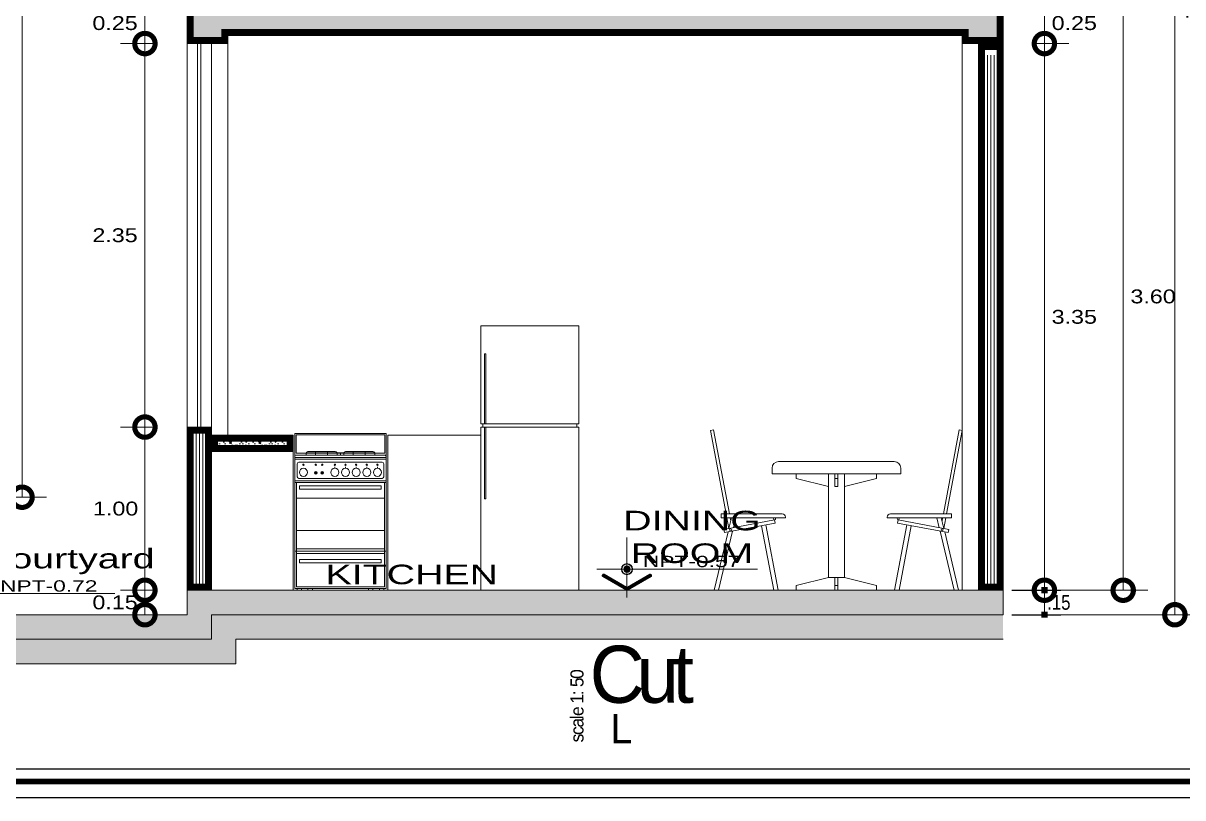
# Model space of a CAD drawing. Header units: millimetres. Extents: x 1555 to 3397, y 790 to 1592.
# Drawn here: x 1703.12 to 1710.23, y 789.52 to 794.27 of the extents above; entities that cross this region are included whole.
import ezdxf
from ezdxf.enums import TextEntityAlignment as Align

# ---------------------------------------------------------------- set-up
doc = ezdxf.new("R2010")
doc.units = ezdxf.units.MM
doc.layers.get('0').update_dxf_attribs({"lineweight": 5})
doc.layers.get('Defpoints').update_dxf_attribs({"lineweight": 5})
for name, color, linetype, lineweight in [('0-Hach de Muro Alto', 145, 'Continuous', 5), ('0-Muro Alto', 145, 'Continuous', 5), ('02', 2, 'Continuous', 5), ('CASCO', 7, 'Continuous', 9), ('CONCRETO', 139, 'Continuous', 9), ('CONCRETO DE LOSA ALIGERADO', 251, 'Continuous', 5), ('COTA', 250, 'Continuous', 9), ('COTAS', 7, 'Continuous', 9), ('LOSA STDIO ARQ', 7, 'Continuous', 13), ('MARCO DE MENBRETE', 252, 'Continuous', 25), ('muebles', 8, 'Continuous', 5), ('PISO LM02', 250, 'Continuous', 18), ('SOMBRA01', 250, 'Continuous', 20), ('sub testooo', 20, 'Continuous', 13), ('Tex', 251, 'Continuous', 9), ('TEXT2', 7, 'Continuous', 9), ('TEXTURA VARIOS', 251, 'Continuous', 9), ('VENTANA', 150, 'Continuous', 5)]:
    doc.layers.add(name, color=color, linetype=linetype, lineweight=lineweight)
for name, color, linetype, lineweight, true_color in [('COCINA ELEV.', 7, 'Continuous', 9, 0x484242), ('COLUMNA ELEVACION', 7, 'Continuous', 9, 0x44484a), ('CONCRETO DE  N.P.T.', 7, 'Continuous', 20, 0x4a4747), ('DETALLE TABLERO COCINA', 7, 'Continuous', 5, 0x686555), ('FLECHAS NPT', 7, 'Continuous', 13, 0x51594d), ('HACH TERRENO NATURAL', 7, 'Continuous', 9, 0x99502e), ('MARCO  LOGITO LM', 7, 'Continuous', 25, 0x5b584a), ('REFRIGERADORA', 7, 'Continuous', 9, 0x484242), ('RELLENO DE MURO CORTE', 7, 'Continuous', 5, 0x5b605f), ('TEXTO', 7, 'Continuous', 20, 0x51594d), ('TEXTOS NPT', 7, 'Continuous', 5, 0x54254a)]:
    doc.layers.add(name, color=color, linetype=linetype, lineweight=lineweight, true_color=true_color)
doc.layers.add('LOGO', color=7, linetype='Continuous')
doc.styles.add('DETALLES', font='techl___.ttf')
doc.styles.add('STYLE1-50EJES', font='swissel.ttf', dxfattribs={"width": 1.2, "height": 0.085})
doc.styles.add('TEXTO-AMBIENTES', font='GOTHIC.TTF', dxfattribs={"width": 1.5, "height": 0.125})
doc.dimstyles.new('50$0', dxfattribs={"dimscale": 0, "dimtxt": 0.09, "dimasz": 0.038, "dimexe": 0.1, "dimexo": 0.05, "dimgap": 0.02, "dimtad": 2, "dimtih": 1, "dimtoh": 1, "dimlfac": -1, "dimzin": 4, "dimdsep": 46, "dimtxsty": 'DETALLES', "dimblk": 'BOXFILLED', "dimcen": 2.5, "dimclrd": 256, "dimclre": 256, "dimclrt": 256, "dimazin": 0, "dimtfac": 1, "dimtmove": 0, "dimatfit": 2, "dimldrblk": 'DOT', "dimfxl": 0.2, "dimfxlon": 1, "dimtolj": 1, "dimtzin": 0, "dimlwd": -1, "dimarcsym": 0})
doc.dimstyles.new('DIM-1-50ejes', dxfattribs={"dimtxt": 0.085, "dimasz": 0.25, "dimexe": 0.15, "dimexo": 0.18, "dimgap": 0.03, "dimtad": 2, "dimtih": 1, "dimtoh": 1, "dimzin": 0, "dimdsep": 46, "dimtxsty": 'STYLE1-50EJES', "dimblk1": 'DOTSMALL', "dimblk2": 'DOTSMALL', "dimsah": 1, "dimcen": 2.75, "dimclrd": 256, "dimclre": 256, "dimclrt": 256, "dimazin": 0, "dimtfac": 1, "dimtix": 1, "dimtmove": 0, "dimatfit": 3, "dimldrblk": 'DOTSMALL', "dimfxl": 1, "dimfxlon": 1, "dimtolj": 1, "dimtzin": 0, "dimlwd": -1, "dimlwe": -1, "dimarcsym": 0})

# ---------------------------------------------------------------- blocks, each defined once
blk = doc.blocks.new('cocinaf 06')
at = {"linetype": 'ByBlock'}
for p, q in [((-0.0141, 0.8132), (0.5459, 0.8132)), ((-0.0141, 0.8032), (0.5459, 0.8032)), ((0.5209, 0.7852), (0.0109, 0.7852)), ((0.0549, 0.8282), (0.0549, 0.838)), ((0.2659, 0.8412), (0.0553, 0.8412)), ((0.234, 0.85), (0.0669, 0.85)), ((0.1139, 0.8282), (0.1139, 0.85)), ((0.187, 0.8282), (0.187, 0.85)), ((0.246, 0.8282), (0.246, 0.838)), ((0.2659, 0.8282), (0.2659, 0.8412)), ((0.2659, 0.8412), (0.4765, 0.8412)), ((0.2858, 0.8282), (0.2858, 0.838)), ((0.2978, 0.85), (0.4649, 0.85)), ((0.3448, 0.8282), (0.3448, 0.85)), ((0.4179, 0.8282), (0.4179, 0.85)), ((0.4769, 0.8282), (0.4769, 0.838)), ((0.0009, 0.7752), (0.0009, 0.6952)), ((0.2317, 0.7471), (0.2317, 0.7562)), ((0.2969, 0.7471), (0.2969, 0.7562)), ((0.3621, 0.7471), (0.3621, 0.7562)), ((0.4273, 0.7471), (0.4273, 0.7562)), ((0.4925, 0.7471), (0.4925, 0.7562)), ((0.5309, 0.6952), (0.5309, 0.7752)), ((-0.0141, 0.6702), (0.5459, 0.6702)), ((-0.0141, 0.6602), (0.5459, 0.6602)), ((0.5209, 0.6852), (0.0109, 0.6852)), ((-0.0141, 0.2394), (0.5459, 0.2394)), ((-0.0036, 0.2538), (0.5354, 0.2538)), ((-0.0036, 0.2251), (0.5354, 0.2251))]:
    blk.add_line(p, q, dxfattribs=at)
for points in [[(0.5459, 0.8182), (0.5459, 0.96), (-0.0141, 0.96), (-0.0141, 0.8182)], [(0.5354, 0.6602), (0.5354, 0.0201), (-0.0036, 0.0201)], [(-0.0036, 0.0201), (-0.0036, 0.6602)]]:
    blk.add_lwpolyline(points, dxfattribs=at)
for points in [[(0.5373, 0.8402), (0.5373, 0.9514), (-0.0055, 0.9514), (-0.0055, 0.8402)], [(0.0156, 0.6394), (0.0156, 0.6191), (0.5162, 0.6191), (0.5162, 0.6394)], [(-0.0036, 0.5633), (-0.0036, 0.3655), (0.5354, 0.3655), (0.5354, 0.5633)], [(0.0156, 0.1875), (0.0156, 0.1672), (0.5162, 0.1672), (0.5162, 0.1875)], [(0, 0), (0, 0.0097), (0.0276, 0.0097), (0.0276, 0)], [(0.0669, 0), (0.0669, 0.0097), (0.0945, 0.0097), (0.0945, 0)], [(0.4649, 0), (0.4649, 0.0097), (0.4373, 0.0097), (0.4373, 0)], [(0.5318, 0), (0.5318, 0.0097), (0.5042, 0.0097), (0.5042, 0)]]:
    blk.add_lwpolyline(points, close=True, dxfattribs=at)
blk.add_lwpolyline([(-0.0141, 0.0097), (-0.0141, 0.8182, -0.414214), (-0.0041, 0.8282), (0.5359, 0.8282, -0.414214), (0.5459, 0.8182), (0.5459, 0.0097)], format="xyb", close=True, dxfattribs=at)
for centre, radius in [((0.0392, 0.7221), 0.025), ((0.0392, 0.7692), 0.0042), ((0.1146, 0.7197), 0.00813), ((0.1146, 0.7692), 0.0042), ((0.1146, 0.7197), 0.0042), ((0.1546, 0.7197), 0.00813), ((0.1546, 0.7692), 0.0042), ((0.1546, 0.7197), 0.0042), ((0.2317, 0.7221), 0.025), ((0.2317, 0.7692), 0.0042), ((0.2969, 0.7221), 0.025), ((0.2969, 0.7692), 0.0042), ((0.3621, 0.7221), 0.025), ((0.3621, 0.7692), 0.0042), ((0.4273, 0.7221), 0.025), ((0.4273, 0.7692), 0.0042), ((0.4925, 0.7221), 0.025), ((0.4925, 0.7692), 0.0042)]:
    blk.add_circle(centre, radius, dxfattribs=at)
for centre, radius, start, end in [((0.0109, 0.7752), 0.01, 90, 180), ((0.0669, 0.838), 0.012, 90, 180), ((0.234, 0.838), 0.012, 0, 90), ((0.2978, 0.838), 0.012, 90, 180), ((0.4649, 0.838), 0.012, 0, 90), ((0.5209, 0.7752), 0.01, 0, 90), ((0.0109, 0.6952), 0.01, 180, 270), ((0.5209, 0.6952), 0.01, 270, 0)]:
    blk.add_arc(centre, radius, start, end, dxfattribs=at)
blk = doc.blocks.new('MESASIEL')
for p, q in [((136.2, -111.3), (134.23, -111.67)), ((134.23, -111.67), (143.98, -163.59)), ((136.2, -111.3), (146.01, -163.59)), ((288.89, -111.3), (279.08, -163.59)), ((290.86, -111.67), (281.11, -163.59)), ((288.89, -111.3), (290.86, -111.67)), ((172.55, -135.09), (172.55, -138.59)), ((176.55, -131.09), (248.55, -131.09)), ((252.55, -135.09), (252.55, -138.59)), ((172.55, -138.59), (252.55, -138.59)), ((187.55, -138.59), (187.55, -141.59)), ((207.55, -146.59), (187.55, -141.59)), ((207.55, -138.59), (207.55, -203.09)), ((211.55, -138.59), (211.55, -146.59)), ((213.55, -141.59), (211.55, -141.59)), ((213.55, -138.59), (213.55, -146.59)), ((217.55, -138.59), (217.55, -203.09)), ((217.55, -146.59), (237.55, -141.59)), ((237.55, -138.59), (237.55, -141.59)), ((211.55, -146.59), (213.55, -146.59)), ((140.91, -163.59), (140.91, -166.09)), ((178.91, -163.59), (140.91, -163.59)), ((180.91, -165.59), (180.91, -166.09)), ((244.18, -165.59), (244.18, -166.09)), ((246.18, -163.59), (284.18, -163.59)), ((284.18, -163.59), (284.18, -166.09)), ((180.91, -166.09), (140.91, -166.09)), ((142.55, -173.29), (174.13, -167.36)), ((142.92, -175.26), (174.5, -169.33)), ((144.45, -166.09), (145.69, -172.7)), ((147.27, -166.09), (145.69, -172.7)), ((146.48, -166.09), (146.83, -167.93)), ((149.99, -166.09), (148.53, -172.17)), ((166, -170.92), (173.54, -211.09)), ((168.67, -170.42), (176.31, -211.09)), ((174.13, -167.36), (174.5, -169.33)), ((244.18, -166.09), (284.18, -166.09)), ((256.42, -170.42), (248.78, -211.09)), ((250.96, -167.36), (250.59, -169.33)), ((282.17, -175.26), (250.59, -169.33)), ((282.54, -173.29), (250.96, -167.36)), ((259.09, -170.92), (251.55, -211.09)), ((275.1, -166.09), (276.56, -172.17)), ((277.82, -166.09), (279.4, -172.7)), ((278.61, -166.09), (278.26, -167.93)), ((280.64, -166.09), (279.4, -172.7)), ((145.18, -174.83), (136.52, -211.09)), ((148.02, -174.3), (139.23, -211.09)), ((142.55, -173.29), (142.92, -175.26)), ((277.07, -174.3), (285.86, -211.09)), ((279.91, -174.83), (288.58, -211.09)), ((282.54, -173.29), (282.17, -175.26)), ((207.55, -203.09), (187.55, -208.09)), ((187.55, -208.09), (187.55, -211.09)), ((207.55, -203.09), (217.55, -203.09)), ((211.55, -203.09), (211.55, -211.09)), ((213.55, -208.09), (211.55, -208.09)), ((213.55, -203.09), (213.55, -211.09)), ((217.55, -203.09), (237.55, -208.09)), ((237.55, -208.09), (237.55, -211.09))]:
    blk.add_line(p, q)
for centre in [(146.78, -173.56), (174.13, -166.73), (250.96, -166.73), (278.31, -173.56)]:
    blk.add_circle(centre, 0.635)
for centre, radius, start, end in [((176.55, -135.09), 4, 90, 180), ((248.55, -135.09), 4, 0, 90), ((178.91, -165.59), 2, 0, 90), ((246.18, -165.59), 2, 90, 180)]:
    blk.add_arc(centre, radius, start, end)
blk = doc.blocks.new('A$C14F77C9F')
blk.add_blockref('MESASIEL', (-134.23, 211.09))
blk = doc.blocks.new('_BOXFILLED')
at = {"color": 0, "linetype": 'ByBlock'}
blk.add_line((-0.5, 0), (-1, 0), dxfattribs=at)
blk.add_solid([(-0.5, 0.5), (0.5, 0.5), (-0.5, -0.5), (0.5, -0.5)], dxfattribs=at)
blk = doc.blocks.new('*D426')
at = {"layer": 'COTA', "lineweight": -2, "transparency": 16777216}
for p, q in [((1709.1815, 790.7957), (1709.4815, 790.7957)), ((1709.1815, 790.6457), (1709.4815, 790.6457))]:
    blk.add_line(p, q, dxfattribs=at)
at = {"layer": 'COTA', "transparency": 16777216}
blk.add_line((1709.3815, 790.6837), (1709.3815, 790.7577), dxfattribs=at)
at = {"layer": 'Defpoints', "color": 0, "transparency": 16777216}
for p in [(1709.1281, 790.7957), (1709.3815, 790.7957), (1709.1281, 790.6457)]:
    blk.add_point(p, dxfattribs=at)
at = {"layer": 'COTA', "transparency": 16777216, "xscale": 0.038, "yscale": 0.038, "zscale": 0.038}
for p, rotation in [((1709.3815, 790.7957), 90), ((1709.3815, 790.6457), 270)]:
    blk.add_blockref('_BOXFILLED', p, dxfattribs=dict(at, rotation=rotation))
at = {"layer": 'COTA', "transparency": 16777216, "insert": (1709.4698, 790.7207), "char_height": 0.09, "attachment_point": 5, "style": 'DETALLES'}
blk.add_mtext('\\A1;.15', dxfattribs=at)
blk = doc.blocks.new('_Dot')
at = {"layer": '02', "color": 0, "lineweight": -2}
blk.add_line((-0.5, 0), (-1, 0), dxfattribs=at)
at = {"layer": '02', "color": 0, "const_width": 0.5}
blk.add_lwpolyline([(-0.25, 0, 1), (0.25, 0, 1)], format="xyb", close=True, dxfattribs=at)
blk = doc.blocks.new('_DOTSMALL')
at = {"color": 0, "linetype": 'ByBlock', "const_width": 0.5}
blk.add_lwpolyline([(-0.0625, 0, 1), (0.0625, 0, 1)], format="xyb", close=True, dxfattribs=at)
blk = doc.blocks.new('*D427')
at = {"layer": 'COTAS', "transparency": 16777216}
for p, q in [((1709.3081, 794.1457), (1709.5315, 794.1457)), ((1709.3815, 790.7957), (1709.3815, 794.1457)), ((1709.3081, 790.7957), (1709.5315, 790.7957))]:
    blk.add_line(p, q, dxfattribs=at)
at = {"layer": 'Defpoints', "color": 0, "transparency": 16777216}
for p in [(1709.1281, 794.1457), (1709.3815, 794.1457), (1709.1281, 790.7957)]:
    blk.add_point(p, dxfattribs=at)
at = {"layer": 'COTAS', "transparency": 16777216, "xscale": 0.25, "yscale": 0.25, "zscale": 0.25}
for p, rotation in [((1709.3815, 794.1457), 90), ((1709.3815, 790.7957), 270)]:
    blk.add_blockref('_DOTSMALL', p, dxfattribs=dict(at, rotation=rotation))
at = {"layer": 'COTAS', "transparency": 16777216, "insert": (1709.5646, 792.4707), "char_height": 0.085, "attachment_point": 5, "style": 'STYLE1-50EJES'}
blk.add_mtext('\\A1;3.35', dxfattribs=at)
blk = doc.blocks.new('*D428')
at = {"layer": 'COTAS', "transparency": 16777216}
for p, q in [((1709.3081, 794.3957), (1709.5315, 794.3957)), ((1709.3815, 794.1457), (1709.3815, 794.3957)), ((1709.3081, 794.1457), (1709.5315, 794.1457))]:
    blk.add_line(p, q, dxfattribs=at)
at = {"layer": 'Defpoints', "color": 0, "transparency": 16777216}
for p in [(1709.1281, 794.3957), (1709.3815, 794.3957), (1709.1281, 794.1457)]:
    blk.add_point(p, dxfattribs=at)
at = {"layer": 'COTAS', "transparency": 16777216, "xscale": 0.25, "yscale": 0.25, "zscale": 0.25}
for p, rotation in [((1709.3815, 794.3957), 90), ((1709.3815, 794.1457), 270)]:
    blk.add_blockref('_DOTSMALL', p, dxfattribs=dict(at, rotation=rotation))
at = {"layer": 'COTAS', "transparency": 16777216, "insert": (1709.5645, 794.2707), "char_height": 0.085, "attachment_point": 5, "style": 'STYLE1-50EJES'}
blk.add_mtext('\\A1;0.25', dxfattribs=at)
blk = doc.blocks.new('*D431')
at = {"layer": 'COTAS', "transparency": 16777216}
for p, q in [((1709.3081, 794.3957), (1710.0142, 794.3957)), ((1709.8642, 790.7957), (1709.8642, 794.3957)), ((1709.3081, 790.7957), (1710.0142, 790.7957))]:
    blk.add_line(p, q, dxfattribs=at)
at = {"layer": 'Defpoints', "color": 0, "transparency": 16777216}
for p in [(1709.1281, 794.3957), (1709.8642, 794.3957), (1709.1281, 790.7957)]:
    blk.add_point(p, dxfattribs=at)
at = {"layer": 'COTAS', "transparency": 16777216, "xscale": 0.25, "yscale": 0.25, "zscale": 0.25}
for p, rotation in [((1709.8642, 794.3957), 90), ((1709.8642, 790.7957), 270)]:
    blk.add_blockref('_DOTSMALL', p, dxfattribs=dict(at, rotation=rotation))
at = {"layer": 'COTAS', "transparency": 16777216, "insert": (1710.0473, 792.5957), "char_height": 0.085, "attachment_point": 5, "style": 'STYLE1-50EJES'}
blk.add_mtext('\\A1;3.60', dxfattribs=at)
blk = doc.blocks.new('*D433')
at = {"layer": 'COTAS', "transparency": 16777216}
for p, q in [((1709.3081, 798.0457), (1710.3308, 798.0457)), ((1710.1808, 790.6457), (1710.1808, 798.0457)), ((1709.3081, 790.6457), (1710.3308, 790.6457))]:
    blk.add_line(p, q, dxfattribs=at)
at = {"layer": 'Defpoints', "color": 0, "transparency": 16777216}
for p in [(1709.1281, 798.0457), (1710.1808, 798.0457), (1709.1281, 790.6457)]:
    blk.add_point(p, dxfattribs=at)
at = {"layer": 'COTAS', "transparency": 16777216, "xscale": 0.25, "yscale": 0.25, "zscale": 0.25}
for p, rotation in [((1710.1808, 798.0457), 90), ((1710.1808, 790.6457), 270)]:
    blk.add_blockref('_DOTSMALL', p, dxfattribs=dict(at, rotation=rotation))
at = {"layer": 'COTAS', "transparency": 16777216, "insert": (1710.3634, 794.3457), "char_height": 0.085, "attachment_point": 5, "style": 'STYLE1-50EJES'}
blk.add_mtext('\\A1;7.40', dxfattribs=at)
blk = doc.blocks.new('*D448')
at = {"layer": 'COTAS', "transparency": 16777216}
for p, q in [((1703.9481, 790.7957), (1703.7201, 790.7957)), ((1703.8701, 790.6457), (1703.8701, 790.7957)), ((1703.9481, 790.6457), (1703.7201, 790.6457))]:
    blk.add_line(p, q, dxfattribs=at)
at = {"layer": 'Defpoints', "color": 0, "transparency": 16777216}
for p in [(1703.8701, 790.7957), (1704.1281, 790.7957), (1704.1281, 790.6457)]:
    blk.add_point(p, dxfattribs=at)
at = {"layer": 'COTAS', "transparency": 16777216, "xscale": 0.25, "yscale": 0.25, "zscale": 0.25}
for p, rotation in [((1703.8701, 790.7957), 90), ((1703.8701, 790.6457), 270)]:
    blk.add_blockref('_DOTSMALL', p, dxfattribs=dict(at, rotation=rotation))
at = {"layer": 'COTAS', "transparency": 16777216, "insert": (1703.6871, 790.7207), "char_height": 0.085, "attachment_point": 5, "style": 'STYLE1-50EJES'}
blk.add_mtext('\\A1;0.15', dxfattribs=at)
blk = doc.blocks.new('*D526')
at = {"layer": 'COTAS', "transparency": 16777216}
for p, q in [((1703.9481, 791.7957), (1703.7201, 791.7957)), ((1703.8701, 790.7957), (1703.8701, 791.7957)), ((1703.9481, 790.7957), (1703.7201, 790.7957))]:
    blk.add_line(p, q, dxfattribs=at)
at = {"layer": 'Defpoints', "color": 0, "transparency": 16777216}
for p in [(1703.8701, 791.7957), (1704.1281, 791.7957), (1704.1281, 790.7957)]:
    blk.add_point(p, dxfattribs=at)
at = {"layer": 'COTAS', "transparency": 16777216, "xscale": 0.25, "yscale": 0.25, "zscale": 0.25}
for p, rotation in [((1703.8701, 791.7957), 90), ((1703.8701, 790.7957), 270)]:
    blk.add_blockref('_DOTSMALL', p, dxfattribs=dict(at, rotation=rotation))
at = {"layer": 'COTAS', "transparency": 16777216, "insert": (1703.6908, 791.2957), "char_height": 0.085, "attachment_point": 5, "style": 'STYLE1-50EJES'}
blk.add_mtext('\\A1;1.00', dxfattribs=at)
blk = doc.blocks.new('*D527')
at = {"layer": 'COTAS', "transparency": 16777216}
for p, q in [((1703.9481, 794.1457), (1703.7201, 794.1457)), ((1703.8701, 791.7957), (1703.8701, 794.1457)), ((1703.9481, 791.7957), (1703.7201, 791.7957))]:
    blk.add_line(p, q, dxfattribs=at)
at = {"layer": 'Defpoints', "color": 0, "transparency": 16777216}
for p in [(1703.8701, 794.1457), (1704.1281, 794.1457), (1704.1281, 791.7957)]:
    blk.add_point(p, dxfattribs=at)
at = {"layer": 'COTAS', "transparency": 16777216, "xscale": 0.25, "yscale": 0.25, "zscale": 0.25}
for p, rotation in [((1703.8701, 794.1457), 90), ((1703.8701, 791.7957), 270)]:
    blk.add_blockref('_DOTSMALL', p, dxfattribs=dict(at, rotation=rotation))
at = {"layer": 'COTAS', "transparency": 16777216, "insert": (1703.687, 792.9707), "char_height": 0.085, "attachment_point": 5, "style": 'STYLE1-50EJES'}
blk.add_mtext('\\A1;2.35', dxfattribs=at)
blk = doc.blocks.new('*D528')
at = {"layer": 'COTAS', "transparency": 16777216}
for p, q in [((1703.9481, 794.3957), (1703.7201, 794.3957)), ((1703.8701, 794.1457), (1703.8701, 794.3957)), ((1703.9481, 794.1457), (1703.7201, 794.1457))]:
    blk.add_line(p, q, dxfattribs=at)
at = {"layer": 'Defpoints', "color": 0, "transparency": 16777216}
for p in [(1703.8701, 794.3957), (1704.1281, 794.3957), (1704.1281, 794.1457)]:
    blk.add_point(p, dxfattribs=at)
at = {"layer": 'COTAS', "transparency": 16777216, "xscale": 0.25, "yscale": 0.25, "zscale": 0.25}
for p, rotation in [((1703.8701, 794.3957), 90), ((1703.8701, 794.1457), 270)]:
    blk.add_blockref('_DOTSMALL', p, dxfattribs=dict(at, rotation=rotation))
at = {"layer": 'COTAS', "transparency": 16777216, "insert": (1703.6871, 794.2707), "char_height": 0.085, "attachment_point": 5, "style": 'STYLE1-50EJES'}
blk.add_mtext('\\A1;0.25', dxfattribs=at)
blk = doc.blocks.new('*D535')
at = {"layer": 'COTAS', "transparency": 16777216}
for p, q in [((1702.6081, 803.6642), (1703.2672, 803.6642)), ((1703.1172, 803.6642), (1703.1172, 791.3657)), ((1702.6081, 791.3657), (1703.2672, 791.3657))]:
    blk.add_line(p, q, dxfattribs=at)
at = {"layer": 'Defpoints', "color": 0, "transparency": 16777216}
for p in [(1702.4281, 803.6642), (1702.4281, 791.3657), (1703.1172, 791.3657)]:
    blk.add_point(p, dxfattribs=at)
at = {"layer": 'COTAS', "transparency": 16777216, "xscale": 0.25, "yscale": 0.25, "zscale": 0.25}
for p, rotation in [((1703.1172, 803.6642), 90), ((1703.1172, 791.3657), 270)]:
    blk.add_blockref('_DOTSMALL', p, dxfattribs=dict(at, rotation=rotation))
at = {"layer": 'COTAS', "transparency": 16777216, "insert": (1703.3422, 797.515), "char_height": 0.085, "attachment_point": 5, "style": 'STYLE1-50EJES'}
blk.add_mtext('\\A1;12.30', dxfattribs=at)

msp = doc.modelspace()

# ---------------------------------------------------------------- hatches: boundary and pattern name
at = {"layer": 'CONCRETO', "ltscale": 0.05}
h = msp.add_hatch(dxfattribs=at)
h.set_pattern_fill('CONCRT,_O', color=256, scale=0.08, angle=75, pattern_type=2)
h.set_pattern_definition([(75, (811.65591, -714.763585), (-0.0565685425, 0.0979795897), [0.004, -0.028, 0, -0.04, 0, -0.008]), (75, (811.63273, -714.75737), (-0.0565685425, 0.0979795897), [0, -0.028, 0.004, -0.04, 0, -0.008]), (75, (811.617275, -714.75323), (-0.0565685425, 0.0979795897), [0, -0.032, 0, -0.036, 0.004, -0.008]), (75, (811.586366, -714.74495), (-0.0565685425, 0.0979795897), [0, -0.032, 0.004, -0.036, 0, -0.008]), (165, (811.65978, -714.76462), (-0.0979795897, -0.0565685425), [0.004, -0.076]), (165, (811.66806, -714.73371), (-0.0979795897, -0.0565685425), [-0.028, 0.004, -0.024, 0, -0.02, 0.004]), (165, (811.67841, -714.695074), (-0.0979795897, -0.0565685425), [0, -0.04, 0.004, -0.02, 0, -0.016]), (165, (811.661847, -714.756893), (-0.0489897949, -0.02828427125), [0, -0.012, 0, -0.012, 0, -0.016]), (165, (811.660054, -714.74813), (-0.0489897949, -0.02828427125), [0, -0.016, 0, -0.012, 0, -0.012]), (165, (811.665988, -714.74144), (-0.0489897949, -0.02828427125), [0, -0.016, 0, -0.016, 0, -0.008]), (165, (811.6624, -714.723913), (-0.0489897949, -0.02828427125), [0, -0.012, 0, -0.016, 0, -0.012]), (120, (811.659776, -714.76462), (-0.077274066, 0.0207055236), [0.0056568, -0.03394112, 0.0056568, -0.0678823648]), (210, (811.66806, -714.73371), (-0.077274066, 0.0207055236), [-0.056568, 0.0056568, -0.0452554848, 0.0056568])])
h.paths.add_polyline_path([(1709.12814, 790.7457), (1704.17814, 790.7457), (1704.17814, 790.5957), (1702.37814, 790.5957), (1702.37814, 791.3157), (1691.22814, 791.3157), (1691.22814, 791.2157), (1702.27814, 791.2157), (1702.27814, 790.4957), (1704.27814, 790.4957), (1704.27814, 790.6457), (1709.12814, 790.6457)])
at = {"layer": 'CONCRETO DE  N.P.T.', "ltscale": 0.05}
h = msp.add_hatch(dxfattribs=at)
h.set_pattern_fill('SAND,_O', color=256, scale=0.05, pattern_type=2)
h.set_pattern_definition([(0, (811.51744, -714.223087), (0.0295, 0.0215), [0, -0.012, 0, -0.016, 0, -0.028]), (10, (811.53794, -714.200087), (0.01654435144, 0.0415034268), [0, -0.031, 0, -0.007, 0, -0.0265]), (20, (811.52094, -714.205087), (0.0105370084, 0.0485306239), [0, -0.0215, 0, -0.0145, 0, -0.0315]), (30, (811.54044, -714.210087), (0.0011865335, 0.0399448637), [0, -0.028, 0, -0.0355, 0, -0.0255]), (40, (811.53194, -714.215087), (0.01400418, 0.04242797358), [0, -0.0205, 0, -0.0165, 0, -0.0285]), (50, (811.55294, -714.220087), (-0.00770419094, 0.03126732227), [0, -0.006, 0, -0.0395, 0, -0.0235]), (60, (811.54344, -714.225087), (-0.007511851, 0.05398909236), [0, -0.0075, 0, -0.0235, 0, -0.027]), (70, (811.53144, -714.230087), (-0.01408848712, 0.02853970095), [0, -0.014, 0, -0.016, 0, -0.0365]), (80, (811.53494, -714.235087), (-0.01709383663, 0.03550775618), [0, -0.018, 0, -0.0215]), (90, (811.55644, -714.240087), (-0.0335, 0.023), [0, -0.0275, 0, -0.0155, 0, -0.0365]), (100, (811.51444, -714.235087), (-0.0302947045, 0.01344361854), [0, -0.014, 0, -0.029, 0, -0.033]), (110, (811.51944, -714.230087), (-0.0313622299, 0.0247671261), [0, -0.024, 0, -0.019, 0, -0.0265]), (120, (811.52444, -714.225087), (-0.0445967875, 0.01524390183), [0, -0.033, 0, -0.0105, 0, -0.038]), (130, (811.52944, -714.220087), (-0.0330326731, -0.00030415074), [0, -0.019, 0, -0.007, 0, -0.039]), (140, (811.53444, -714.215087), (-0.0519419007, -0.0066737509), [0, -0.0055, 0, -0.029, 0, -0.024]), (150, (811.53944, -714.210087), (-0.0401996732, -0.0166278764), [0, -0.014, 0, -0.0165, 0, -0.032]), (160, (811.54444, -714.205087), (-0.0494754931, -0.0277520374), [0, -0.0295, 0, -0.012, 0, -0.0205]), (170, (811.54944, -714.200087), (-0.02423954834, -0.02517328537), [0, -0.019, 0, -0.011, 0, -0.0385])])
h.paths.add_polyline_path([(1691.22814, 791.3157), (1702.37814, 791.3157), (1702.37814, 790.5957), (1704.17814, 790.5957), (1704.17814, 790.7457), (1709.12814, 790.7457), (1709.12814, 790.7957), (1704.12814, 790.7957), (1704.12814, 790.6457), (1702.42814, 790.6457), (1702.42814, 791.3657), (1691.22814, 791.3657)])
at = {"layer": 'CONCRETO DE LOSA ALIGERADO'}
h = msp.add_hatch(dxfattribs=at)
h.set_pattern_fill('CONCRETE', color=256, scale=0.18, style=0, pattern_type=2)
h.set_pattern_definition([(45, (283.12152, -166.42492), (0, 0.180000819), [0.0254556, -0.050913, 0.0127278, -0.0763668, 0.0254556, -0.063639641]), (135, (283.23852, -166.41592), (-0.180000819, 0), [0.02545578, -0.0381834, 0.0127278, -0.063639, 0.02545578, -0.089096681]), (63.434949, (283.09452, -166.451925), (9e-12, 0.18), [0.020124, -0.080496, 0.020124, -0.080502118]), (116.565051, (283.09452, -166.451925), (-7e-11, 0.18), [0.020124, -0.080496, 0.020124, -0.080502118]), (0, (283.09452, -166.43392), (0, 0.18), [0.009, -0.072, 0.018, -0.072, 0.009]), (0, (283.09452, -166.40692), (0, 0.18), [-0.027, 0.018, -0.072, 0, -0.063, 0]), (0, (283.09452, -166.39792), (0, 0.18), [-0.072, 0, -0.054, 0.018, -0.036, 0]), (0, (283.09452, -166.37092), (0, 0.18), [-0.036, 0, -0.045, 0.018, -0.081, 0]), (0, (283.09452, -166.34392), (0, 0.18), [-0.036, 0.018, -0.072, 0.018, -0.036, 0]), (0, (283.09452, -166.29892), (0, 0.18), [-0.027, 0.018, -0.036, 0, -0.099, 0]), (0, (283.09452, -166.28992), (0, 0.18), [-0.036, 0, -0.108, 0.018, -0.018, 0]), (90, (283.10352, -166.41592), (-0.18, 0), [-0.054, 0, -0.054, 0, -0.072, 0]), (90, (283.12152, -166.45192), (-0.18, 0), [-0.027, 0.018, -0.072, 0, -0.063, 0]), (90, (283.13952, -166.45192), (-0.18, 0), [-0.072, 0, -0.063, 0.018, -0.027, 0]), (90, (283.23852, -166.45192), (-0.18, 0), [-0.036, 0.018, -0.09, 0.018, -0.018, 0]), (90, (283.11252, -166.43392), (-0.18, 0), [-0.054, 0, -0.063, 0, -0.063, 0]), (90, (283.13052, -166.43392), (-0.18, 0), [-0.045, 0, -0.099, 0, -0.036, 0]), (90, (283.14852, -166.42492), (-0.18, 0), [-0.09, 0, -0.027, 0, -0.063, 0]), (90, (283.15752, -166.44292), (-0.18, 0), [-0.081, 0, -0.036, 0, -0.045, 0]), (90, (283.17552, -166.41592), (-0.18, 0), [-0.072, 0, -0.027, 0, -0.072, 0]), (90, (283.18452, -166.40692), (-0.18, 0), [-0.081, 0, -0.036, 0, -0.063, 0]), (90, (283.19352, -166.45192), (-0.18, 0), [-0.108, 0, -0.045, 0, -0.027, 0]), (90, (283.20252, -166.42492), (-0.18, 0), [-0.036, 0, -0.072, 0, -0.072, 0]), (90, (283.21152, -166.43392), (-0.18, 0), [-0.081, 0, -0.045, 0, -0.054, 0]), (90, (283.22052, -166.44292), (-0.18, 0), [-0.072, 0, -0.054, 0, -0.054, 0]), (90, (283.23852, -166.43392), (-0.18, 0), [-0.054, 0, -0.054, 0, -0.072, 0]), (90, (283.25652, -166.42492), (-0.18, 0), [-0.072, 0, -0.036, 0, -0.072, 0]), (90, (283.26552, -166.41592), (-0.18, 0), [-0.027, 0, -0.108, 0, -0.045, 0])])
h.paths.add_polyline_path([(1704.12814, 794.1457), (1704.37814, 794.1457), (1704.37814, 794.1957), (1708.87814, 794.1957), (1708.87814, 794.1457), (1709.12814, 794.1457), (1709.12814, 794.3957), (1704.12814, 794.3957)])
h = msp.add_hatch(dxfattribs=at)
h.set_pattern_fill('CONCRETE', color=256, scale=0.18, style=0, pattern_type=2)
h.set_pattern_definition([(45, (283.27152, -169.07492), (0, 0.180000819), [0.0254556, -0.050913, 0.0127278, -0.0763668, 0.0254556, -0.063639641]), (135, (283.38852, -169.06592), (-0.180000819, 0), [0.02545578, -0.0381834, 0.0127278, -0.063639, 0.02545578, -0.089096681]), (63.434949, (283.24452, -169.101925), (9e-12, 0.18), [0.020124, -0.080496, 0.020124, -0.080502118]), (116.565051, (283.24452, -169.101925), (-7e-11, 0.18), [0.020124, -0.080496, 0.020124, -0.080502118]), (0, (283.24452, -169.08392), (0, 0.18), [0.009, -0.072, 0.018, -0.072, 0.009]), (0, (283.24452, -169.05692), (0, 0.18), [-0.027, 0.018, -0.072, 0, -0.063, 0]), (0, (283.24452, -169.04792), (0, 0.18), [-0.072, 0, -0.054, 0.018, -0.036, 0]), (0, (283.24452, -169.02092), (0, 0.18), [-0.036, 0, -0.045, 0.018, -0.081, 0]), (0, (283.24452, -168.99392), (0, 0.18), [-0.036, 0.018, -0.072, 0.018, -0.036, 0]), (0, (283.24452, -168.94892), (0, 0.18), [-0.027, 0.018, -0.036, 0, -0.099, 0]), (0, (283.24452, -168.93992), (0, 0.18), [-0.036, 0, -0.108, 0.018, -0.018, 0]), (90, (283.25352, -169.06592), (-0.18, 0), [-0.054, 0, -0.054, 0, -0.072, 0]), (90, (283.27152, -169.10192), (-0.18, 0), [-0.027, 0.018, -0.072, 0, -0.063, 0]), (90, (283.28952, -169.10192), (-0.18, 0), [-0.072, 0, -0.063, 0.018, -0.027, 0]), (90, (283.38852, -169.10192), (-0.18, 0), [-0.036, 0.018, -0.09, 0.018, -0.018, 0]), (90, (283.26252, -169.08392), (-0.18, 0), [-0.054, 0, -0.063, 0, -0.063, 0]), (90, (283.28052, -169.08392), (-0.18, 0), [-0.045, 0, -0.099, 0, -0.036, 0]), (90, (283.29852, -169.07492), (-0.18, 0), [-0.09, 0, -0.027, 0, -0.063, 0]), (90, (283.30752, -169.09292), (-0.18, 0), [-0.081, 0, -0.036, 0, -0.045, 0]), (90, (283.32552, -169.06592), (-0.18, 0), [-0.072, 0, -0.027, 0, -0.072, 0]), (90, (283.33452, -169.05692), (-0.18, 0), [-0.081, 0, -0.036, 0, -0.063, 0]), (90, (283.34352, -169.10192), (-0.18, 0), [-0.108, 0, -0.045, 0, -0.027, 0]), (90, (283.35252, -169.07492), (-0.18, 0), [-0.036, 0, -0.072, 0, -0.072, 0]), (90, (283.36152, -169.08392), (-0.18, 0), [-0.081, 0, -0.045, 0, -0.054, 0]), (90, (283.37052, -169.09292), (-0.18, 0), [-0.072, 0, -0.054, 0, -0.054, 0]), (90, (283.38852, -169.08392), (-0.18, 0), [-0.054, 0, -0.054, 0, -0.072, 0]), (90, (283.40652, -169.07492), (-0.18, 0), [-0.072, 0, -0.036, 0, -0.072, 0]), (90, (283.41552, -169.06592), (-0.18, 0), [-0.027, 0, -0.108, 0, -0.045, 0])])
h.paths.add_polyline_path([(1704.27814, 791.6457), (1704.77814, 791.6457), (1704.77814, 791.7457), (1704.27814, 791.7457)])
at = {"layer": 'FLECHAS NPT'}
h = msp.add_hatch(dxfattribs=at)
h.set_pattern_fill('ANSI31', color=256, scale=0.040926, angle=45, style=0)
h.set_pattern_definition([(90, (1670.1201814, 797.12545), (0.0051157655, 0), [])])
h.paths.add_polyline_path([(1706.68322, 790.89334, 0.4142136), (1706.67484, 790.89109), (1706.6733, 790.88843, 0.4142136), (1706.67555, 790.88005), (1706.81987, 790.79672, 0.1316525), (1706.82371, 790.7957), (1706.82371, 790.81342, -0.1316525), (1706.81987, 790.81445)])
h.paths.add_polyline_path([(1706.82754, 790.81445, -0.1316525), (1706.82371, 790.81342), (1706.82371, 790.7957, 0.1316525), (1706.82754, 790.79672), (1706.97186, 790.88005, 0.4142136), (1706.97411, 790.88843), (1706.97258, 790.89109, 0.4142136), (1706.96419, 790.89334)])
h = msp.add_hatch(color=256, dxfattribs=at)
h.paths.add_polyline_path([(1706.82371, 790.90951), (1706.82371, 790.92486), (1706.80836, 790.92486, 0.4142136)])
h.paths.add_polyline_path([(1706.83905, 790.92486), (1706.82371, 790.92486), (1706.82371, 790.90951, 0.4142136)])
h.paths.add_polyline_path([(1706.83905, 790.92486, 0.4142136), (1706.82371, 790.9402), (1706.82371, 790.92486)])
h.paths.add_polyline_path([(1706.82371, 790.92486), (1706.82371, 790.9402, 0.4142136), (1706.80836, 790.92486)])
at = {"layer": 'HACH TERRENO NATURAL'}
h = msp.add_hatch(dxfattribs=at)
h.set_pattern_fill('EARTH', color=256, scale=0.04, angle=30, style=0)
h.set_pattern_definition([(30, (-30.55552, 0), (0.092970453, 0.346970453), [0.254, -0.254]), (30, (-30.60315, 0.0825), (0.092970453, 0.346970453), [0.254, -0.254]), (30, (-30.65077, 0.16498), (0.092970453, 0.346970453), [0.254, -0.254]), (120, (-30.63915, 0.20835), (-0.346970453, 0.092970453), [0.254, -0.254]), (120, (-30.55666, 0.25597), (-0.346970453, 0.092970453), [0.254, -0.254]), (120, (-30.47418, 0.3036), (-0.346970453, 0.092970453), [0.254, -0.254])])
h.paths.add_polyline_path([(1709.12814, 790.4957), (1709.12814, 790.6457), (1704.27814, 790.6457), (1704.27814, 790.4957), (1702.27814, 790.4957), (1702.27814, 791.2157), (1691.22814, 791.2157), (1691.22814, 790.4957), (1702.12814, 790.4957), (1702.12814, 790.3457), (1704.42814, 790.3457), (1704.42814, 790.4957)])
at = {"layer": 'RELLENO DE MURO CORTE'}
h = msp.add_hatch(dxfattribs=at)
h.set_pattern_fill('_USER', color=256, scale=0.02, angle=90, style=0, pattern_type=0)
h.set_pattern_definition([(90, (73.99333, -21.257696), (-0.02, 0), [])])
h.paths.add_polyline_path([(1709.10814, 794.0757), (1708.99814, 794.0757), (1708.99814, 790.8157), (1709.10814, 790.8157)])
h = msp.add_hatch(dxfattribs=at)
h.set_pattern_fill('_USER', color=256, scale=0.02, angle=90, style=0, pattern_type=0)
h.set_pattern_definition([(90, (-30.555525, 0), (-0.02, 1e-18), [])])
h.paths.add_polyline_path([(1704.14814, 791.7757), (1704.25814, 791.7757), (1704.25814, 790.8157), (1704.14814, 790.8157)])
at = {"layer": 'TEXTURA VARIOS'}
h = msp.add_hatch(color=256, dxfattribs=at)
h.paths.add_polyline_path([(1706.82371, 790.95907), (1706.82371, 790.95657, -0.4142136), (1706.85542, 790.92486), (1706.85792, 790.92486, 0.4142136)])
h.paths.add_polyline_path([(1706.79199, 790.92486), (1706.78949, 790.92486, 0.4142136), (1706.82371, 790.89064), (1706.82371, 790.89314, -0.4142136)])
h = msp.add_hatch(color=256, dxfattribs=at)
h.paths.add_polyline_path([(1706.82371, 790.93907), (1706.82371, 790.94407, 0.4142136), (1706.80449, 790.92486), (1706.80949, 790.92486, -0.4142136)])
h.paths.add_polyline_path([(1706.84292, 790.92486), (1706.83792, 790.92486, -0.4142136), (1706.82371, 790.91064), (1706.82371, 790.90564, 0.4142136)])
h = msp.add_hatch(color=256, dxfattribs=at)
h.paths.add_polyline_path([(1706.82371, 790.91275), (1706.82371, 790.92486), (1706.8116, 790.92486, 0.4142136)])
h.paths.add_polyline_path([(1706.83581, 790.92486), (1706.82371, 790.92486), (1706.82371, 790.91275, 0.4142136)])
h.paths.add_polyline_path([(1706.83581, 790.92486, 0.4142136), (1706.82371, 790.93696), (1706.82371, 790.92486)])
h.paths.add_polyline_path([(1706.82371, 790.92486), (1706.82371, 790.93696, 0.4142136), (1706.8116, 790.92486)])

# ---------------------------------------------------------------- linework, layer by layer
for radius in [0.03422, 0.01422, 0.01211]:
    msp.add_circle((1706.82371, 790.92486), radius)
at = {"layer": '0-Hach de Muro Alto', "const_width": 0.04}
for points in [[(1709.10814, 794.1257), (1708.99814, 794.1257), (1708.99814, 790.8157), (1709.10814, 790.8157)], [(1704.14814, 791.7757), (1704.25814, 791.7757), (1704.25814, 790.8157), (1704.14814, 790.8157)]]:
    msp.add_lwpolyline(points, close=True, dxfattribs=at)
at = {"layer": '0-Muro Alto'}
msp.add_lwpolyline([(1709.12814, 794.1457), (1708.97814, 794.1457), (1708.97814, 790.7957), (1709.12814, 790.7957)], close=True, dxfattribs=at)
at = {"layer": 'CASCO'}
for points in [[(1704.12814, 794.3957), (1704.12814, 794.1457), (1704.37814, 794.1457), (1704.37814, 794.1957), (1708.87814, 794.1957), (1708.87814, 794.1457), (1709.12814, 794.1457), (1709.12814, 794.3957), (1704.12814, 794.3957)], [(1704.27814, 794.1457), (1704.12814, 794.1457), (1704.12814, 791.7957), (1704.27814, 791.7957)], [(1704.12814, 791.7957), (1704.27814, 791.7957), (1704.27814, 790.7957), (1704.12814, 790.7957)]]:
    msp.add_lwpolyline(points, close=True, dxfattribs=at)
at = {"layer": 'COLUMNA ELEVACION'}
msp.add_lwpolyline([(1704.37814, 791.7457), (1704.37814, 794.1457), (1704.27814, 794.1457), (1704.27814, 790.7957), (1704.37814, 790.7957)], dxfattribs=at)
msp.add_lwpolyline([(1708.97814, 794.1457), (1708.87814, 794.1457), (1708.87814, 790.7957), (1708.97814, 790.7957)], close=True, dxfattribs=at)
at = {"layer": 'DETALLE TABLERO COCINA'}
for points in [[(1704.77814, 791.7457), (1704.27814, 791.7457), (1704.27814, 791.6457), (1704.77814, 791.6457)], [(1705.92814, 791.7457), (1705.35814, 791.7457), (1705.35814, 790.7957), (1705.92814, 790.7957)], [(1704.77814, 791.6457), (1704.27814, 791.6457), (1704.27814, 790.7957), (1704.77814, 790.7957)]]:
    msp.add_lwpolyline(points, close=True, dxfattribs=at)
at = {"layer": 'FLECHAS NPT', "ltscale": 0.8}
for p, q in [((1706.82371, 791.11892), (1706.82371, 790.75058)), ((1706.63981, 790.92486), (1707.62413, 790.92486)), ((1702.70117, 790.77486), (1703.68549, 790.77486))]:
    msp.add_line(p, q, dxfattribs=at)
msp.add_lwpolyline([(1706.81987, 790.79672, 0.2679492), (1706.82754, 790.79672, -0.2679492), (1706.81987, 790.79672), (1706.67555, 790.88005, -0.4142136), (1706.6733, 790.88843), (1706.67484, 790.89109, -0.4142136), (1706.68322, 790.89334), (1706.81987, 790.81445, 0.2679492), (1706.82754, 790.81445), (1706.96419, 790.89334, -0.4142136), (1706.97258, 790.89109), (1706.97411, 790.88843, -0.4142136), (1706.97186, 790.88005), (1706.82754, 790.79672)], format="xyb", dxfattribs=at)
at = {"layer": 'FLECHAS NPT'}
msp.add_circle((1706.82371, 790.92486), 0.01535, dxfattribs=at)
at = {"layer": 'LOGO'}
msp.add_lwpolyline([(1730.63266, 789.52369), (1689.17793, 789.52369), (1689.17793, 818.66337), (1730.63266, 818.66337)], close=True, dxfattribs=at)
at = {"layer": 'LOSA STDIO ARQ', "const_width": 0.04}
for points in [[(1704.14814, 794.3757), (1704.14814, 794.1657), (1704.35814, 794.1657), (1704.35814, 794.2157), (1708.89814, 794.2157), (1708.89814, 794.1657), (1709.10814, 794.1657), (1709.10814, 794.3757)], [(1704.75814, 791.7257), (1704.29814, 791.7257), (1704.29814, 791.6657), (1704.75814, 791.6657)]]:
    msp.add_lwpolyline(points, close=True, dxfattribs=at)
at = {"layer": 'MARCO  LOGITO LM', "ltscale": 0.8, "const_width": 0.03358}
msp.add_lwpolyline([(1689.27793, 818.56337), (1730.53266, 818.56337), (1730.53266, 789.62369), (1689.27793, 789.62369)], close=True, dxfattribs=at)
at = {"layer": 'MARCO DE MENBRETE'}
msp.add_lwpolyline([(1689.35293, 818.48837), (1730.45766, 818.48837), (1730.45766, 789.69869), (1689.35293, 789.69869)], close=True, dxfattribs=at)
at = {"layer": 'PISO LM02'}
msp.add_lwpolyline([(1704.27814, 790.6457), (1709.12814, 790.6457), (1709.12814, 790.7957), (1704.12814, 790.7957), (1704.12814, 790.6457), (1702.42814, 790.6457), (1702.42814, 791.3657), (1691.22814, 791.3657), (1691.22814, 791.2157), (1702.27814, 791.2157), (1702.27814, 790.4957), (1704.27814, 790.4957)], close=True, dxfattribs=at)
msp.add_lwpolyline([(1689.35293, 790.7657), (1690.52814, 790.7657), (1690.52814, 790.9157), (1691.22814, 790.9157), (1691.22814, 790.4957), (1702.12814, 790.4957), (1702.12814, 790.3457), (1704.42814, 790.3457), (1704.42814, 790.4957), (1709.12814, 790.4957)], dxfattribs=at)
at = {"layer": 'REFRIGERADORA'}
for points in [[(1706.52814, 792.4157), (1705.92814, 792.4157), (1705.92814, 791.8157), (1706.52814, 791.8157)], [(1705.95015, 791.8157), (1705.95849, 791.8157), (1705.95849, 792.24486), (1705.95015, 792.24486)], [(1706.5159, 791.8157), (1705.94038, 791.8157), (1705.94038, 791.7957), (1706.5159, 791.7957)], [(1706.52814, 791.7957), (1705.92814, 791.7957), (1705.92814, 790.7957), (1706.52814, 790.7957)], [(1705.95015, 791.35653), (1705.95849, 791.35653), (1705.95849, 791.7957), (1705.95015, 791.7957)]]:
    msp.add_lwpolyline(points, close=True, dxfattribs=at)
at = {"layer": 'SOMBRA01'}
for p, q in [((1706.84792, 790.92486), (1706.83792, 790.92486)), ((1706.83792, 790.92486), (1706.84292, 790.92486)), ((1706.84792, 790.92486), (1706.85792, 790.92486)), ((1706.85292, 790.92486), (1706.85792, 790.92486))]:
    msp.add_line(p, q, dxfattribs=at)
for radius in [0.03172, 0.01922]:
    msp.add_circle((1706.82371, 790.92486), radius, dxfattribs=at)
at = {"layer": 'VENTANA'}
msp.add_lwpolyline([(1704.21314, 794.1457), (1704.19314, 794.1457), (1704.19314, 791.7957), (1704.21314, 791.7957)], close=True, dxfattribs=at)

# ---------------------------------------------------------------- block references
at = {"layer": 'COCINA ELEV.'}
msp.add_blockref('cocinaf 06', (1704.80224, 790.7957), dxfattribs=at)
at = {"layer": 'muebles', "xscale": 0.009849599999966999, "yscale": 0.009849599999966999, "zscale": 0.009849599999966999}
msp.add_blockref('A$C14F77C9F', (1707.33543, 790.7957), dxfattribs=at)

# ---------------------------------------------------------------- texts
at = {"layer": 'sub testooo', "linetype": 'Continuous', "lineweight": 0, "insert": (1706.59502, 790.45575), "char_height": 0.35, "width": 2.2811505, "attachment_point": 1}
msp.add_mtext('{\\fCentury Gothic|b0|i0|c0|p34;\\T0.75;Cut}', dxfattribs=at)
at = {"layer": 'Tex', "linetype": 'Continuous', "lineweight": 0, "insert": (1706.7227, 790.03754), "char_height": 0.18, "width": 1.7842921, "attachment_point": 1}
msp.add_mtext('{\\fCentury Gothic|b0|i0|c0|p34;\\T3.45;\\C256;L}', dxfattribs=at)
at = {"layer": 'TEXT2', "char_height": 0.12, "attachment_point": 5, "style": 'TEXTO-AMBIENTES'}
for s, insert, width in [('\\A1;DINING ROOM', (1707.22203, 791.1218), 1.311925), ('\\A1;Courtyard', (1703.40063, 790.9718), 1.311925), ('\\A1;KITCHEN', (1705.50522, 790.89172), 1.9880209)]:
    msp.add_mtext(s, dxfattribs=dict(at, insert=insert, width=width))
at = {"layer": 'TEXTO', "linetype": 'Continuous', "lineweight": 0, "insert": (1706.47734, 789.83794), "char_height": 0.08, "width": 0.5677381, "attachment_point": 1, "rotation": 90}
msp.add_mtext('\\pxql;{\\fCentury Gothic|b0|i0|c0|p34;\\T0.75;\\C256; scale 1: 50}', dxfattribs=at)
at = {"layer": 'TEXTOS NPT', "linetype": 'Continuous', "ltscale": 0.5, "style": 'TEXTO-AMBIENTES', "width": 1.5}
for s, p in [('NPT-0.57', (1707.21954, 790.97197)), ('NPT-0.72', (1703.2809, 790.82197))]:
    msp.add_text(s, height=0.069458, dxfattribs=at).set_placement(p, align=Align.MIDDLE_CENTER)

# ---------------------------------------------------------------- dimensions: what is measured, and where the dimension line sits
at = {"layer": 'COTA'}
dim = msp.add_aligned_dim(p1=(1709.12814, 790.6457), p2=(1709.12814, 790.7957), distance=-0.2534, dimstyle='50$0', override={"dimscale": 1, "dimtmove": 1}, dxfattribs=at)
dim.commit()
dim.dimension.update_dxf_attribs({"geometry": '*D426', "text_midpoint": (1709.46976, 790.7207)})
at = {"layer": 'COTAS'}
for p1, p2, distance, picture, middle in [((1702.42814, 803.66421), (1702.42814, 791.3657), 0.68902, '*D535', (1703.34223, 797.51495)), ((1709.12814, 790.6457), (1709.12814, 798.0457), -1.05265, '*D433', (1710.36341, 794.3457)), ((1709.12814, 790.7957), (1709.12814, 794.3957), -0.73605, '*D431', (1710.04729, 792.5957)), ((1704.12814, 790.6457), (1704.12814, 790.7957), 0.25801, '*D448', (1703.68713, 790.7207))]:
    dim = msp.add_aligned_dim(p1=p1, p2=p2, distance=distance, dimstyle='DIM-1-50ejes', override={"dimtmove": 1}, dxfattribs=at)
    dim.commit()
    dim.dimension.update_dxf_attribs({"geometry": picture, "text_midpoint": middle})
for base, p1, p2, picture, middle in [((1703.87013, 794.3957), (1704.12814, 794.1457), (1704.12814, 794.3957), '*D528', (1703.68713, 794.2707)), ((1709.38154, 794.3957), (1709.12814, 794.1457), (1709.12814, 794.3957), '*D428', (1709.56454, 794.2707)), ((1703.87013, 794.1457), (1704.12814, 791.7957), (1704.12814, 794.1457), '*D527', (1703.68699, 792.9707)), ((1709.38154, 794.1457), (1709.12814, 790.7957), (1709.12814, 794.1457), '*D427', (1709.56464, 792.4707)), ((1703.87013, 791.7957), (1704.12814, 790.7957), (1704.12814, 791.7957), '*D526', (1703.69082, 791.2957))]:
    dim = msp.add_linear_dim(base=base, p1=p1, p2=p2, angle=270, dimstyle='DIM-1-50ejes', override={"dimtmove": 1}, dxfattribs=at)
    dim.commit()
    dim.dimension.update_dxf_attribs({"geometry": picture, "text_midpoint": middle})

doc.saveas('drawing.dxf')
